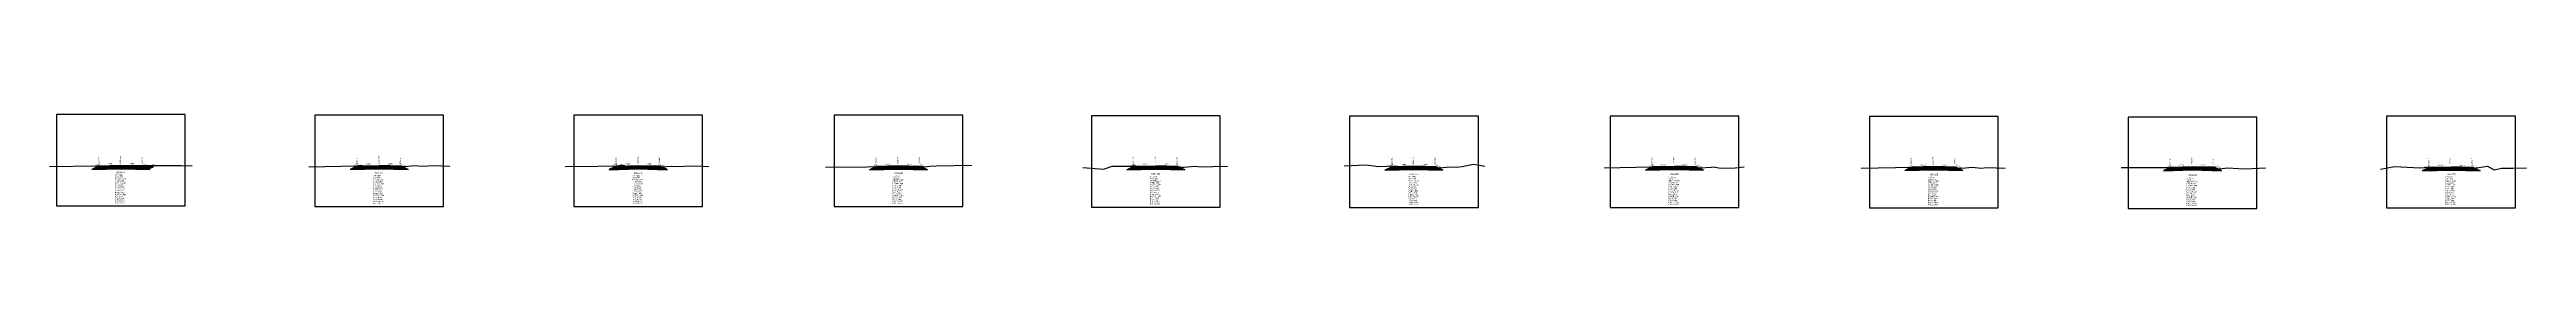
# Model space of a CAD drawing. Extents: x -7 to 78429, y 1189 to 1262.
# Drawn here: x 1243 to 1814, y 1226 to 1248 of the extents above; entities that cross this region are included whole.
import ezdxf
from ezdxf.enums import TextEntityAlignment as Align

# ---------------------------------------------------------------- set-up
doc = ezdxf.new("R2010")
doc.units = 0

msp = doc.modelspace()

# ---------------------------------------------------------------- linework, layer by layer
at = {"layer": 'A4_BORDER', "color": 7}
for points in [[(1244.56, 1226.552), (1274.26, 1226.552), (1274.26, 1247.552), (1244.56, 1247.552), (1244.56, 1226.552)], [(1304.116, 1226.406), (1333.816, 1226.406), (1333.816, 1247.406), (1304.116, 1247.406), (1304.116, 1226.406)], [(1363.83, 1226.391), (1393.53, 1226.391), (1393.53, 1247.391), (1363.83, 1247.391), (1363.83, 1226.391)], [(1423.82, 1226.37), (1453.52, 1226.37), (1453.52, 1247.37), (1423.82, 1247.37), (1423.82, 1226.37)], [(1483.156, 1226.216), (1512.856, 1226.216), (1512.856, 1247.216), (1483.156, 1247.216), (1483.156, 1226.216)], [(1542.663, 1226.168), (1572.363, 1226.168), (1572.363, 1247.168), (1542.663, 1247.168), (1542.663, 1226.168)], [(1602.712, 1226.152), (1632.412, 1226.152), (1632.412, 1247.152), (1602.712, 1247.152), (1602.712, 1226.152)], [(1662.498, 1226.07), (1692.198, 1226.07), (1692.198, 1247.07), (1662.498, 1247.07), (1662.498, 1226.07)], [(1722.133, 1225.921), (1751.833, 1225.921), (1751.833, 1246.921), (1722.133, 1246.921), (1722.133, 1225.921)], [(1781.762, 1226.121), (1811.462, 1226.121), (1811.462, 1247.121), (1781.762, 1247.121), (1781.762, 1226.121)]]:
    msp.add_lwpolyline(points, dxfattribs=at)
at = {"layer": 'CLEAR_GROUND', "color": 8}
for points in [[(1253.7, 1235.402), (1253.73, 1235.403), (1253.799, 1235.389), (1255.53, 1235.437), (1256.975, 1235.29), (1258.027, 1235.34), (1259.431, 1235.459), (1263.857, 1235.562), (1264.931, 1235.494), (1266.513, 1235.533), (1266.959, 1235.532)], [(1313.4, 1235.444), (1313.806, 1235.451), (1314.61, 1235.56), (1316.624, 1235.309), (1317.83, 1235.279), (1319.048, 1235.365), (1324.001, 1235.352), (1324.88, 1235.253), (1324.908, 1235.256)], [(1373.1, 1235.407), (1373.793, 1235.418), (1374.795, 1235.645), (1376.585, 1235.173), (1378.06, 1235.239), (1378.729, 1235.305), (1382.194, 1235.382), (1383.461, 1235.293), (1383.916, 1235.195), (1384.592, 1235.241)], [(1432.8, 1235.229), (1433.424, 1235.251), (1435.307, 1235.151), (1436.204, 1235.224), (1437.488, 1235.197), (1437.516, 1235.167), (1438.745, 1235.307), (1442.343, 1235.41), (1443.723, 1235.344), (1444.559, 1235.22)], [(1492.5, 1235.376), (1492.712, 1235.379), (1492.935, 1235.512), (1495.518, 1235.113), (1496.165, 1235.166), (1498.057, 1235.327), (1502.523, 1235.2), (1503.721, 1235.023), (1504.132, 1235.066)], [(1552.2, 1235.436), (1552.967, 1235.471), (1556.113, 1235.132), (1557.052, 1235.163), (1557.547, 1235.271), (1561.027, 1235.267), (1562.557, 1235.113), (1563.497, 1235.005), (1563.66, 1235.018)], [(1611.9, 1235.221), (1612.39, 1235.232), (1612.757, 1235.333), (1614.924, 1235.007), (1616.528, 1235.012), (1617.663, 1235.148), (1621.266, 1235.156), (1623.472, 1234.989), (1623.663, 1235.002)], [(1671.6, 1235.135), (1672.488, 1235.153), (1672.874, 1235.308), (1675.914, 1234.931), (1676.426, 1234.987), (1677.336, 1235.051), (1682.174, 1234.994), (1683.526, 1234.92)], [(1731.3, 1235.123), (1732.397, 1234.905), (1733.777, 1235.089), (1735.101, 1234.854), (1736.192, 1234.947), (1736.995, 1235.033), (1741.362, 1234.94), (1743.225, 1234.752), (1743.368, 1234.771)], [(1791, 1235.111), (1792.339, 1235.2), (1794.698, 1234.912), (1795.753, 1235.004), (1796.663, 1235.061), (1800.072, 1235.02), (1801.862, 1234.87), (1802.504, 1234.971)]]:
    msp.add_lwpolyline(points, dxfattribs=at)
at = {"layer": 'DESIGN_ROAD_TRIMMED', "color": 1}
for points in [[(1253.7, 1235.402), (1254.41, 1235.757), (1254.41, 1235.757), (1254.304, 1235.704), (1254.304, 1235.704), (1253.989, 1235.546), (1253.989, 1235.546), (1253.673, 1235.389), (1253.673, 1235.389), (1253.357, 1235.231), (1253.357, 1235.231), (1253.041, 1235.073), (1253.041, 1235.073), (1252.725, 1234.915), (1259.41, 1235.082), (1259.41, 1235.232), (1259.41, 1235.232), (1259.41, 1235.382), (1259.41, 1235.382), (1259.41, 1235.532), (1259.41, 1235.532), (1259.41, 1235.682), (1259.41, 1235.682), (1259.41, 1235.832), (1259.41, 1235.832), (1259.41, 1235.882), (1259.41, 1235.882), (1259.41, 1235.882), (1259.41, 1235.882), (1259.41, 1235.882), (1259.41, 1235.832), (1259.41, 1235.832), (1259.41, 1235.682), (1259.41, 1235.682), (1259.41, 1235.532), (1259.41, 1235.532), (1259.41, 1235.382), (1259.41, 1235.382), (1259.41, 1235.232), (1259.41, 1235.232), (1259.41, 1235.082), (1266.094, 1234.915), (1265.778, 1235.073), (1265.778, 1235.073), (1265.462, 1235.231), (1265.462, 1235.231), (1265.147, 1235.389), (1265.147, 1235.389), (1264.831, 1235.546), (1264.831, 1235.546), (1264.515, 1235.704), (1264.515, 1235.704), (1264.41, 1235.757), (1264.41, 1235.757), (1265.41, 1235.257), (1266.41, 1235.257), (1266.959, 1235.532)], [(1313.4, 1235.444), (1313.23, 1235.359), (1313.23, 1235.359), (1312.914, 1235.201), (1312.914, 1235.201), (1312.598, 1235.043), (1312.598, 1235.043), (1312.282, 1234.885), (1318.966, 1235.052), (1318.966, 1235.202), (1318.966, 1235.202), (1318.966, 1235.352), (1318.966, 1235.352), (1318.966, 1235.502), (1318.966, 1235.502), (1318.966, 1235.652), (1318.966, 1235.652), (1318.966, 1235.802), (1318.966, 1235.802), (1318.966, 1235.852), (1318.966, 1235.852), (1318.966, 1235.852), (1318.966, 1235.852), (1318.966, 1235.852), (1318.966, 1235.802), (1318.966, 1235.802), (1318.966, 1235.652), (1318.966, 1235.652), (1318.966, 1235.502), (1318.966, 1235.502), (1318.966, 1235.352), (1318.966, 1235.352), (1318.966, 1235.202), (1318.966, 1235.202), (1318.966, 1235.052), (1325.651, 1234.885), (1325.335, 1235.043), (1325.335, 1235.043), (1325.019, 1235.201), (1325.019, 1235.201), (1324.703, 1235.359), (1324.703, 1235.359), (1324.388, 1235.516), (1324.388, 1235.516), (1324.072, 1235.674), (1324.072, 1235.674), (1323.966, 1235.727), (1323.966, 1235.727), (1324.908, 1235.256)], [(1373.1, 1235.407), (1372.943, 1235.329), (1372.943, 1235.329), (1372.627, 1235.171), (1372.627, 1235.171), (1372.312, 1235.013), (1372.312, 1235.013), (1371.996, 1234.855), (1378.68, 1235.022), (1378.68, 1235.172), (1378.68, 1235.172), (1378.68, 1235.322), (1378.68, 1235.322), (1378.68, 1235.472), (1378.68, 1235.472), (1378.68, 1235.622), (1378.68, 1235.622), (1378.68, 1235.772), (1378.68, 1235.772), (1378.68, 1235.822), (1378.68, 1235.822), (1378.68, 1235.822), (1378.68, 1235.822), (1378.68, 1235.822), (1378.68, 1235.772), (1378.68, 1235.772), (1378.68, 1235.622), (1378.68, 1235.622), (1378.68, 1235.472), (1378.68, 1235.472), (1378.68, 1235.322), (1378.68, 1235.322), (1378.68, 1235.172), (1378.68, 1235.172), (1378.68, 1235.022), (1385.364, 1234.855), (1385.048, 1235.013), (1385.048, 1235.013), (1384.733, 1235.171), (1384.733, 1235.171), (1384.417, 1235.329), (1384.417, 1235.329), (1384.101, 1235.486), (1384.101, 1235.486), (1383.785, 1235.644), (1383.785, 1235.644), (1383.68, 1235.697), (1383.68, 1235.697), (1384.592, 1235.241)], [(1432.8, 1235.229), (1433.67, 1235.664), (1433.67, 1235.664), (1433.565, 1235.611), (1433.565, 1235.611), (1433.249, 1235.453), (1433.249, 1235.453), (1432.934, 1235.296), (1432.934, 1235.296), (1432.618, 1235.138), (1432.618, 1235.138), (1432.302, 1234.98), (1432.302, 1234.98), (1431.986, 1234.822), (1438.67, 1234.989), (1438.67, 1235.139), (1438.67, 1235.139), (1438.67, 1235.289), (1438.67, 1235.289), (1438.67, 1235.439), (1438.67, 1235.439), (1438.67, 1235.589), (1438.67, 1235.589), (1438.67, 1235.739), (1438.67, 1235.739), (1438.67, 1235.789), (1438.67, 1235.789), (1438.67, 1235.789), (1438.67, 1235.789), (1438.67, 1235.789), (1438.67, 1235.739), (1438.67, 1235.739), (1438.67, 1235.589), (1438.67, 1235.589), (1438.67, 1235.439), (1438.67, 1235.439), (1438.67, 1235.289), (1438.67, 1235.289), (1438.67, 1235.139), (1438.67, 1235.139), (1438.67, 1234.989), (1445.355, 1234.822), (1445.039, 1234.98), (1445.039, 1234.98), (1444.723, 1235.138), (1444.723, 1235.138), (1444.407, 1235.296), (1444.407, 1235.296), (1444.092, 1235.453), (1444.092, 1235.453), (1443.776, 1235.611), (1443.776, 1235.611), (1443.67, 1235.664), (1443.67, 1235.664), (1444.559, 1235.22)], [(1492.5, 1235.376), (1492.27, 1235.261), (1492.27, 1235.261), (1491.954, 1235.103), (1491.954, 1235.103), (1491.638, 1234.945), (1491.638, 1234.945), (1491.322, 1234.787), (1498.006, 1234.954), (1498.006, 1235.104), (1498.006, 1235.104), (1498.006, 1235.254), (1498.006, 1235.254), (1498.006, 1235.404), (1498.006, 1235.404), (1498.006, 1235.554), (1498.006, 1235.554), (1498.006, 1235.704), (1498.006, 1235.704), (1498.006, 1235.754), (1498.006, 1235.754), (1498.006, 1235.754), (1498.006, 1235.754), (1498.006, 1235.754), (1498.006, 1235.704), (1498.006, 1235.704), (1498.006, 1235.554), (1498.006, 1235.554), (1498.006, 1235.404), (1498.006, 1235.404), (1498.006, 1235.254), (1498.006, 1235.254), (1498.006, 1235.104), (1498.006, 1235.104), (1498.006, 1234.954), (1504.691, 1234.787), (1504.375, 1234.945), (1504.375, 1234.945), (1504.059, 1235.103), (1504.059, 1235.103), (1503.743, 1235.261), (1503.743, 1235.261), (1503.427, 1235.418), (1503.427, 1235.418), (1503.112, 1235.576), (1503.112, 1235.576), (1503.006, 1235.629), (1503.006, 1235.629), (1504.132, 1235.066)], [(1552.2, 1235.436), (1552.092, 1235.381), (1552.092, 1235.381), (1551.776, 1235.224), (1551.776, 1235.224), (1551.46, 1235.066), (1551.46, 1235.066), (1551.144, 1234.908), (1551.144, 1234.908), (1550.829, 1234.75), (1557.513, 1234.917), (1557.513, 1235.067), (1557.513, 1235.067), (1557.513, 1235.217), (1557.513, 1235.217), (1557.513, 1235.367), (1557.513, 1235.367), (1557.513, 1235.517), (1557.513, 1235.517), (1557.513, 1235.667), (1557.513, 1235.667), (1557.513, 1235.717), (1557.513, 1235.717), (1557.513, 1235.717), (1557.513, 1235.717), (1557.513, 1235.717), (1557.513, 1235.667), (1557.513, 1235.667), (1557.513, 1235.517), (1557.513, 1235.517), (1557.513, 1235.367), (1557.513, 1235.367), (1557.513, 1235.217), (1557.513, 1235.217), (1557.513, 1235.067), (1557.513, 1235.067), (1557.513, 1234.917), (1564.197, 1234.75), (1563.881, 1234.908), (1563.881, 1234.908), (1563.566, 1235.066), (1563.566, 1235.066), (1563.25, 1235.224), (1563.25, 1235.224), (1562.934, 1235.381), (1562.934, 1235.381), (1562.618, 1235.539), (1562.618, 1235.539), (1562.513, 1235.592), (1562.513, 1235.592), (1563.66, 1235.018)], [(1611.9, 1235.221), (1611.825, 1235.184), (1611.825, 1235.184), (1611.51, 1235.026), (1611.51, 1235.026), (1611.194, 1234.868), (1611.194, 1234.868), (1610.878, 1234.71), (1617.562, 1234.877), (1617.562, 1235.027), (1617.562, 1235.027), (1617.562, 1235.177), (1617.562, 1235.177), (1617.562, 1235.327), (1617.562, 1235.327), (1617.562, 1235.477), (1617.562, 1235.477), (1617.562, 1235.627), (1617.562, 1235.627), (1617.562, 1235.677), (1617.562, 1235.677), (1617.562, 1235.677), (1617.562, 1235.677), (1617.562, 1235.677), (1617.562, 1235.627), (1617.562, 1235.627), (1617.562, 1235.477), (1617.562, 1235.477), (1617.562, 1235.327), (1617.562, 1235.327), (1617.562, 1235.177), (1617.562, 1235.177), (1617.562, 1235.027), (1617.562, 1235.027), (1617.562, 1234.877), (1624.247, 1234.71), (1623.931, 1234.868), (1623.931, 1234.868), (1623.615, 1235.026), (1623.615, 1235.026), (1623.299, 1235.184), (1623.299, 1235.184), (1622.983, 1235.341), (1622.983, 1235.341), (1622.668, 1235.499), (1622.668, 1235.499), (1622.562, 1235.552), (1622.562, 1235.552), (1623.663, 1235.002)], [(1671.6, 1235.135), (1672.348, 1235.509), (1672.348, 1235.509), (1672.243, 1235.456), (1672.243, 1235.456), (1671.927, 1235.298), (1671.927, 1235.298), (1671.611, 1235.141), (1671.611, 1235.141), (1671.295, 1234.983), (1671.295, 1234.983), (1670.98, 1234.825), (1670.98, 1234.825), (1670.664, 1234.667), (1677.348, 1234.834), (1677.348, 1234.984), (1677.348, 1234.984), (1677.348, 1235.134), (1677.348, 1235.134), (1677.348, 1235.284), (1677.348, 1235.284), (1677.348, 1235.434), (1677.348, 1235.434), (1677.348, 1235.584), (1677.348, 1235.584), (1677.348, 1235.634), (1677.348, 1235.634), (1677.348, 1235.634), (1677.348, 1235.634), (1677.348, 1235.634), (1677.348, 1235.584), (1677.348, 1235.584), (1677.348, 1235.434), (1677.348, 1235.434), (1677.348, 1235.284), (1677.348, 1235.284), (1677.348, 1235.134), (1677.348, 1235.134), (1677.348, 1234.984), (1677.348, 1234.984), (1677.348, 1234.834), (1684.032, 1234.667), (1683.716, 1234.825), (1683.716, 1234.825), (1683.401, 1234.983), (1683.401, 1234.983), (1683.085, 1235.141), (1683.085, 1235.141), (1682.769, 1235.298), (1682.769, 1235.298), (1682.453, 1235.456), (1682.453, 1235.456), (1682.348, 1235.509), (1682.348, 1235.509), (1683.526, 1234.92)], [(1731.3, 1235.123), (1731.983, 1235.464), (1731.983, 1235.464), (1731.877, 1235.411), (1731.877, 1235.411), (1731.562, 1235.253), (1731.562, 1235.253), (1731.246, 1235.096), (1731.246, 1235.096), (1730.93, 1234.938), (1730.93, 1234.938), (1730.614, 1234.78), (1730.614, 1234.78), (1730.299, 1234.622), (1736.983, 1234.789), (1736.983, 1234.939), (1736.983, 1234.939), (1736.983, 1235.089), (1736.983, 1235.089), (1736.983, 1235.239), (1736.983, 1235.239), (1736.983, 1235.389), (1736.983, 1235.389), (1736.983, 1235.539), (1736.983, 1235.539), (1736.983, 1235.589), (1736.983, 1235.589), (1736.983, 1235.589), (1736.983, 1235.589), (1736.983, 1235.589), (1736.983, 1235.539), (1736.983, 1235.539), (1736.983, 1235.389), (1736.983, 1235.389), (1736.983, 1235.239), (1736.983, 1235.239), (1736.983, 1235.089), (1736.983, 1235.089), (1736.983, 1234.939), (1736.983, 1234.939), (1736.983, 1234.789), (1743.667, 1234.622), (1743.351, 1234.78), (1743.351, 1234.78), (1743.035, 1234.938), (1743.035, 1234.938), (1742.72, 1235.096), (1742.72, 1235.096), (1742.404, 1235.253), (1742.404, 1235.253), (1742.088, 1235.411), (1742.088, 1235.411), (1741.983, 1235.464), (1741.983, 1235.464), (1743.368, 1234.771)], [(1791, 1235.111), (1790.875, 1235.049), (1790.875, 1235.049), (1790.559, 1234.891), (1790.559, 1234.891), (1790.243, 1234.733), (1790.243, 1234.733), (1789.928, 1234.575), (1796.612, 1234.742), (1796.612, 1234.892), (1796.612, 1234.892), (1796.612, 1235.042), (1796.612, 1235.042), (1796.612, 1235.192), (1796.612, 1235.192), (1796.612, 1235.342), (1796.612, 1235.342), (1796.612, 1235.492), (1796.612, 1235.492), (1796.612, 1235.542), (1796.612, 1235.542), (1796.612, 1235.542), (1796.612, 1235.542), (1796.612, 1235.542), (1796.612, 1235.492), (1796.612, 1235.492), (1796.612, 1235.342), (1796.612, 1235.342), (1796.612, 1235.192), (1796.612, 1235.192), (1796.612, 1235.042), (1796.612, 1235.042), (1796.612, 1234.892), (1796.612, 1234.892), (1796.612, 1234.742), (1803.296, 1234.575), (1802.98, 1234.733), (1802.98, 1234.733), (1802.664, 1234.891), (1802.664, 1234.891), (1802.349, 1235.049), (1802.349, 1235.049), (1802.033, 1235.206), (1802.033, 1235.206), (1801.717, 1235.364), (1801.717, 1235.364), (1801.612, 1235.417), (1801.612, 1235.417), (1802.504, 1234.971)]]:
    msp.add_lwpolyline(points, dxfattribs=at)
at = {"layer": 'FINISHED_ROAD', "color": 2}
for points in [[(1254.41, 1235.757), (1254.41, 1235.757), (1259.41, 1235.882), (1264.41, 1235.757), (1264.41, 1235.757), (1265.41, 1235.257), (1266.41, 1235.257)], [(1313.966, 1235.727), (1313.966, 1235.727), (1318.966, 1235.852), (1323.966, 1235.727), (1323.966, 1235.727)], [(1373.68, 1235.697), (1373.68, 1235.697), (1378.68, 1235.822), (1383.68, 1235.697), (1383.68, 1235.697)], [(1433.67, 1235.664), (1433.67, 1235.664), (1438.67, 1235.789), (1443.67, 1235.664), (1443.67, 1235.664)], [(1493.006, 1235.629), (1493.006, 1235.629), (1498.006, 1235.754), (1503.006, 1235.629), (1503.006, 1235.629)], [(1552.513, 1235.592), (1552.513, 1235.592), (1557.513, 1235.717), (1562.513, 1235.592), (1562.513, 1235.592)], [(1612.562, 1235.552), (1612.562, 1235.552), (1617.562, 1235.677), (1622.562, 1235.552), (1622.562, 1235.552)], [(1672.348, 1235.509), (1672.348, 1235.509), (1677.348, 1235.634), (1682.348, 1235.509), (1682.348, 1235.509)], [(1731.983, 1235.464), (1731.983, 1235.464), (1736.983, 1235.589), (1741.983, 1235.464), (1741.983, 1235.464)], [(1791.612, 1235.417), (1791.612, 1235.417), (1796.612, 1235.542), (1801.612, 1235.417), (1801.612, 1235.417)]]:
    msp.add_lwpolyline(points, dxfattribs=at)
at = {"layer": 'LAYER_0', "color": 4}
for points in [[(1254.41, 1235.757), (1254.304, 1235.704), (1259.41, 1235.832), (1259.41, 1235.882)], [(1313.966, 1235.727), (1313.861, 1235.674), (1318.966, 1235.802), (1318.966, 1235.852)], [(1373.68, 1235.697), (1373.575, 1235.644), (1378.68, 1235.772), (1378.68, 1235.822)], [(1433.67, 1235.664), (1433.565, 1235.611), (1438.67, 1235.739), (1438.67, 1235.789)], [(1493.006, 1235.629), (1492.901, 1235.576), (1498.006, 1235.704), (1498.006, 1235.754)], [(1552.513, 1235.592), (1552.408, 1235.539), (1557.513, 1235.667), (1557.513, 1235.717)], [(1612.562, 1235.552), (1612.457, 1235.499), (1617.562, 1235.627), (1617.562, 1235.677)], [(1672.348, 1235.509), (1672.243, 1235.456), (1677.348, 1235.584), (1677.348, 1235.634)], [(1731.983, 1235.464), (1731.877, 1235.411), (1736.983, 1235.539), (1736.983, 1235.589)], [(1791.612, 1235.417), (1791.506, 1235.364), (1796.612, 1235.492), (1796.612, 1235.542)]]:
    msp.add_lwpolyline(points, dxfattribs=at)
at = {"layer": 'LAYER_1', "color": 4}
for points in [[(1254.304, 1235.704), (1253.989, 1235.546), (1259.41, 1235.682), (1259.41, 1235.832)], [(1313.861, 1235.674), (1313.545, 1235.516), (1318.966, 1235.652), (1318.966, 1235.802)], [(1373.575, 1235.644), (1373.259, 1235.486), (1378.68, 1235.622), (1378.68, 1235.772)], [(1433.565, 1235.611), (1433.249, 1235.453), (1438.67, 1235.589), (1438.67, 1235.739)], [(1492.901, 1235.576), (1492.585, 1235.418), (1498.006, 1235.554), (1498.006, 1235.704)], [(1552.408, 1235.539), (1552.092, 1235.381), (1557.513, 1235.517), (1557.513, 1235.667)], [(1612.457, 1235.499), (1612.141, 1235.341), (1617.562, 1235.477), (1617.562, 1235.627)], [(1672.243, 1235.456), (1671.927, 1235.298), (1677.348, 1235.434), (1677.348, 1235.584)], [(1731.877, 1235.411), (1731.562, 1235.253), (1736.983, 1235.389), (1736.983, 1235.539)], [(1791.506, 1235.364), (1791.191, 1235.206), (1796.612, 1235.342), (1796.612, 1235.492)]]:
    msp.add_lwpolyline(points, dxfattribs=at)
at = {"layer": 'LAYER_10', "color": 6}
for points in [[(1265.462, 1235.231), (1265.778, 1235.073), (1259.41, 1235.232), (1259.41, 1235.382)], [(1325.019, 1235.201), (1325.335, 1235.043), (1318.966, 1235.202), (1318.966, 1235.352)], [(1384.733, 1235.171), (1385.048, 1235.013), (1378.68, 1235.172), (1378.68, 1235.322)], [(1444.723, 1235.138), (1445.039, 1234.98), (1438.67, 1235.139), (1438.67, 1235.289)], [(1504.059, 1235.103), (1504.375, 1234.945), (1498.006, 1235.104), (1498.006, 1235.254)], [(1563.566, 1235.066), (1563.881, 1234.908), (1557.513, 1235.067), (1557.513, 1235.217)], [(1623.615, 1235.026), (1623.931, 1234.868), (1617.562, 1235.027), (1617.562, 1235.177)], [(1683.401, 1234.983), (1683.716, 1234.825), (1677.348, 1234.984), (1677.348, 1235.134)], [(1743.035, 1234.938), (1743.351, 1234.78), (1736.983, 1234.939), (1736.983, 1235.089)], [(1802.664, 1234.891), (1802.98, 1234.733), (1796.612, 1234.892), (1796.612, 1235.042)]]:
    msp.add_lwpolyline(points, dxfattribs=at)
at = {"layer": 'LAYER_11', "color": 6}
for points in [[(1265.778, 1235.073), (1266.094, 1234.915), (1259.41, 1235.082), (1259.41, 1235.232)], [(1325.335, 1235.043), (1325.651, 1234.885), (1318.966, 1235.052), (1318.966, 1235.202)], [(1385.048, 1235.013), (1385.364, 1234.855), (1378.68, 1235.022), (1378.68, 1235.172)], [(1445.039, 1234.98), (1445.355, 1234.822), (1438.67, 1234.989), (1438.67, 1235.139)], [(1504.375, 1234.945), (1504.691, 1234.787), (1498.006, 1234.954), (1498.006, 1235.104)], [(1563.881, 1234.908), (1564.197, 1234.75), (1557.513, 1234.917), (1557.513, 1235.067)], [(1623.931, 1234.868), (1624.247, 1234.71), (1617.562, 1234.877), (1617.562, 1235.027)], [(1683.716, 1234.825), (1684.032, 1234.667), (1677.348, 1234.834), (1677.348, 1234.984)], [(1743.351, 1234.78), (1743.667, 1234.622), (1736.983, 1234.789), (1736.983, 1234.939)], [(1802.98, 1234.733), (1803.296, 1234.575), (1796.612, 1234.742), (1796.612, 1234.892)]]:
    msp.add_lwpolyline(points, dxfattribs=at)
at = {"layer": 'LAYER_2', "color": 4}
for points in [[(1253.989, 1235.546), (1253.673, 1235.389), (1259.41, 1235.532), (1259.41, 1235.682)], [(1313.545, 1235.516), (1313.23, 1235.359), (1318.966, 1235.502), (1318.966, 1235.652)], [(1373.259, 1235.486), (1372.943, 1235.329), (1378.68, 1235.472), (1378.68, 1235.622)], [(1433.249, 1235.453), (1432.934, 1235.296), (1438.67, 1235.439), (1438.67, 1235.589)], [(1492.585, 1235.418), (1492.27, 1235.261), (1498.006, 1235.404), (1498.006, 1235.554)], [(1552.092, 1235.381), (1551.776, 1235.224), (1557.513, 1235.367), (1557.513, 1235.517)], [(1612.141, 1235.341), (1611.825, 1235.184), (1617.562, 1235.327), (1617.562, 1235.477)], [(1671.927, 1235.298), (1671.611, 1235.141), (1677.348, 1235.284), (1677.348, 1235.434)], [(1731.562, 1235.253), (1731.246, 1235.096), (1736.983, 1235.239), (1736.983, 1235.389)], [(1791.191, 1235.206), (1790.875, 1235.049), (1796.612, 1235.192), (1796.612, 1235.342)]]:
    msp.add_lwpolyline(points, dxfattribs=at)
at = {"layer": 'LAYER_3', "color": 4}
for points in [[(1253.673, 1235.389), (1253.357, 1235.231), (1259.41, 1235.382), (1259.41, 1235.532)], [(1313.23, 1235.359), (1312.914, 1235.201), (1318.966, 1235.352), (1318.966, 1235.502)], [(1372.943, 1235.329), (1372.627, 1235.171), (1378.68, 1235.322), (1378.68, 1235.472)], [(1432.934, 1235.296), (1432.618, 1235.138), (1438.67, 1235.289), (1438.67, 1235.439)], [(1492.27, 1235.261), (1491.954, 1235.103), (1498.006, 1235.254), (1498.006, 1235.404)], [(1551.776, 1235.224), (1551.46, 1235.066), (1557.513, 1235.217), (1557.513, 1235.367)], [(1611.825, 1235.184), (1611.51, 1235.026), (1617.562, 1235.177), (1617.562, 1235.327)], [(1671.611, 1235.141), (1671.295, 1234.983), (1677.348, 1235.134), (1677.348, 1235.284)], [(1731.246, 1235.096), (1730.93, 1234.938), (1736.983, 1235.089), (1736.983, 1235.239)], [(1790.875, 1235.049), (1790.559, 1234.891), (1796.612, 1235.042), (1796.612, 1235.192)]]:
    msp.add_lwpolyline(points, dxfattribs=at)
at = {"layer": 'LAYER_4', "color": 4}
for points in [[(1253.357, 1235.231), (1253.041, 1235.073), (1259.41, 1235.232), (1259.41, 1235.382)], [(1312.914, 1235.201), (1312.598, 1235.043), (1318.966, 1235.202), (1318.966, 1235.352)], [(1372.627, 1235.171), (1372.312, 1235.013), (1378.68, 1235.172), (1378.68, 1235.322)], [(1432.618, 1235.138), (1432.302, 1234.98), (1438.67, 1235.139), (1438.67, 1235.289)], [(1491.954, 1235.103), (1491.638, 1234.945), (1498.006, 1235.104), (1498.006, 1235.254)], [(1551.46, 1235.066), (1551.144, 1234.908), (1557.513, 1235.067), (1557.513, 1235.217)], [(1611.51, 1235.026), (1611.194, 1234.868), (1617.562, 1235.027), (1617.562, 1235.177)], [(1671.295, 1234.983), (1670.98, 1234.825), (1677.348, 1234.984), (1677.348, 1235.134)], [(1730.93, 1234.938), (1730.614, 1234.78), (1736.983, 1234.939), (1736.983, 1235.089)], [(1790.559, 1234.891), (1790.243, 1234.733), (1796.612, 1234.892), (1796.612, 1235.042)]]:
    msp.add_lwpolyline(points, dxfattribs=at)
at = {"layer": 'LAYER_5', "color": 4}
for points in [[(1253.041, 1235.073), (1252.725, 1234.915), (1259.41, 1235.082), (1259.41, 1235.232)], [(1312.598, 1235.043), (1312.282, 1234.885), (1318.966, 1235.052), (1318.966, 1235.202)], [(1372.312, 1235.013), (1371.996, 1234.855), (1378.68, 1235.022), (1378.68, 1235.172)], [(1432.302, 1234.98), (1431.986, 1234.822), (1438.67, 1234.989), (1438.67, 1235.139)], [(1491.638, 1234.945), (1491.322, 1234.787), (1498.006, 1234.954), (1498.006, 1235.104)], [(1551.144, 1234.908), (1550.829, 1234.75), (1557.513, 1234.917), (1557.513, 1235.067)], [(1611.194, 1234.868), (1610.878, 1234.71), (1617.562, 1234.877), (1617.562, 1235.027)], [(1670.98, 1234.825), (1670.664, 1234.667), (1677.348, 1234.834), (1677.348, 1234.984)], [(1730.614, 1234.78), (1730.299, 1234.622), (1736.983, 1234.789), (1736.983, 1234.939)], [(1790.243, 1234.733), (1789.928, 1234.575), (1796.612, 1234.742), (1796.612, 1234.892)]]:
    msp.add_lwpolyline(points, dxfattribs=at)
at = {"layer": 'LAYER_6', "color": 6}
for points in [[(1264.41, 1235.757), (1264.515, 1235.704), (1259.41, 1235.832), (1259.41, 1235.882)], [(1323.966, 1235.727), (1324.072, 1235.674), (1318.966, 1235.802), (1318.966, 1235.852)], [(1383.68, 1235.697), (1383.785, 1235.644), (1378.68, 1235.772), (1378.68, 1235.822)], [(1443.67, 1235.664), (1443.776, 1235.611), (1438.67, 1235.739), (1438.67, 1235.789)], [(1503.006, 1235.629), (1503.112, 1235.576), (1498.006, 1235.704), (1498.006, 1235.754)], [(1562.513, 1235.592), (1562.618, 1235.539), (1557.513, 1235.667), (1557.513, 1235.717)], [(1622.562, 1235.552), (1622.668, 1235.499), (1617.562, 1235.627), (1617.562, 1235.677)], [(1682.348, 1235.509), (1682.453, 1235.456), (1677.348, 1235.584), (1677.348, 1235.634)], [(1741.983, 1235.464), (1742.088, 1235.411), (1736.983, 1235.539), (1736.983, 1235.589)], [(1801.612, 1235.417), (1801.717, 1235.364), (1796.612, 1235.492), (1796.612, 1235.542)]]:
    msp.add_lwpolyline(points, dxfattribs=at)
at = {"layer": 'LAYER_7', "color": 6}
for points in [[(1264.515, 1235.704), (1264.831, 1235.546), (1259.41, 1235.682), (1259.41, 1235.832)], [(1324.072, 1235.674), (1324.388, 1235.516), (1318.966, 1235.652), (1318.966, 1235.802)], [(1383.785, 1235.644), (1384.101, 1235.486), (1378.68, 1235.622), (1378.68, 1235.772)], [(1443.776, 1235.611), (1444.092, 1235.453), (1438.67, 1235.589), (1438.67, 1235.739)], [(1503.112, 1235.576), (1503.427, 1235.418), (1498.006, 1235.554), (1498.006, 1235.704)], [(1562.618, 1235.539), (1562.934, 1235.381), (1557.513, 1235.517), (1557.513, 1235.667)], [(1622.668, 1235.499), (1622.983, 1235.341), (1617.562, 1235.477), (1617.562, 1235.627)], [(1682.453, 1235.456), (1682.769, 1235.298), (1677.348, 1235.434), (1677.348, 1235.584)], [(1742.088, 1235.411), (1742.404, 1235.253), (1736.983, 1235.389), (1736.983, 1235.539)], [(1801.717, 1235.364), (1802.033, 1235.206), (1796.612, 1235.342), (1796.612, 1235.492)]]:
    msp.add_lwpolyline(points, dxfattribs=at)
at = {"layer": 'LAYER_8', "color": 6}
for points in [[(1264.831, 1235.546), (1265.147, 1235.389), (1259.41, 1235.532), (1259.41, 1235.682)], [(1324.388, 1235.516), (1324.703, 1235.359), (1318.966, 1235.502), (1318.966, 1235.652)], [(1384.101, 1235.486), (1384.417, 1235.329), (1378.68, 1235.472), (1378.68, 1235.622)], [(1444.092, 1235.453), (1444.407, 1235.296), (1438.67, 1235.439), (1438.67, 1235.589)], [(1503.427, 1235.418), (1503.743, 1235.261), (1498.006, 1235.404), (1498.006, 1235.554)], [(1562.934, 1235.381), (1563.25, 1235.224), (1557.513, 1235.367), (1557.513, 1235.517)], [(1622.983, 1235.341), (1623.299, 1235.184), (1617.562, 1235.327), (1617.562, 1235.477)], [(1682.769, 1235.298), (1683.085, 1235.141), (1677.348, 1235.284), (1677.348, 1235.434)], [(1742.404, 1235.253), (1742.72, 1235.096), (1736.983, 1235.239), (1736.983, 1235.389)], [(1802.033, 1235.206), (1802.349, 1235.049), (1796.612, 1235.192), (1796.612, 1235.342)]]:
    msp.add_lwpolyline(points, dxfattribs=at)
at = {"layer": 'LAYER_9', "color": 6}
for points in [[(1265.147, 1235.389), (1265.462, 1235.231), (1259.41, 1235.382), (1259.41, 1235.532)], [(1324.703, 1235.359), (1325.019, 1235.201), (1318.966, 1235.352), (1318.966, 1235.502)], [(1384.417, 1235.329), (1384.733, 1235.171), (1378.68, 1235.322), (1378.68, 1235.472)], [(1444.407, 1235.296), (1444.723, 1235.138), (1438.67, 1235.289), (1438.67, 1235.439)], [(1503.743, 1235.261), (1504.059, 1235.103), (1498.006, 1235.254), (1498.006, 1235.404)], [(1563.25, 1235.224), (1563.566, 1235.066), (1557.513, 1235.217), (1557.513, 1235.367)], [(1623.299, 1235.184), (1623.615, 1235.026), (1617.562, 1235.177), (1617.562, 1235.327)], [(1683.085, 1235.141), (1683.401, 1234.983), (1677.348, 1235.134), (1677.348, 1235.284)], [(1742.72, 1235.096), (1743.035, 1234.938), (1736.983, 1235.089), (1736.983, 1235.239)], [(1802.349, 1235.049), (1802.664, 1234.891), (1796.612, 1235.042), (1796.612, 1235.192)]]:
    msp.add_lwpolyline(points, dxfattribs=at)
at = {"layer": 'NATURAL_GROUND', "color": 3}
for points in [[(1242.966, 1235.55), (1253.757, 1235.703), (1253.824, 1235.69), (1255.541, 1235.737), (1256.983, 1235.591), (1258.008, 1235.639), (1259.415, 1235.759), (1263.863, 1235.862), (1264.937, 1235.794), (1266.51, 1235.833), (1273.4, 1235.815), (1275.83, 1235.704)], [(1302.742, 1235.544), (1313.783, 1235.751), (1314.608, 1235.862), (1316.646, 1235.609), (1317.823, 1235.579), (1319.037, 1235.665), (1324.018, 1235.652), (1324.879, 1235.555), (1326.999, 1235.797), (1328.856, 1235.658), (1331.547, 1235.817), (1335.231, 1235.659)], [(1361.828, 1235.625), (1369.349, 1235.65), (1373.757, 1235.717), (1374.8, 1235.954), (1376.617, 1235.475), (1378.038, 1235.538), (1378.711, 1235.605), (1382.201, 1235.682), (1383.503, 1235.591), (1383.938, 1235.497), (1386.314, 1235.659), (1387.904, 1235.586), (1389.238, 1235.627), (1391.729, 1235.76), (1394.987, 1235.593)], [(1421.845, 1235.422), (1431.495, 1235.483), (1433.426, 1235.551), (1435.302, 1235.452), (1436.195, 1235.524), (1437.622, 1235.494), (1437.633, 1235.482), (1438.723, 1235.607), (1442.345, 1235.71), (1443.752, 1235.643), (1444.701, 1235.502), (1445.943, 1235.631), (1447.341, 1235.75), (1455.616, 1235.882)], [(1481.203, 1235.357), (1485.915, 1235.002), (1487.914, 1235.694), (1490.298, 1235.639), (1492.627, 1235.678), (1492.874, 1235.825), (1495.528, 1235.415), (1496.14, 1235.465), (1498.048, 1235.627), (1502.549, 1235.499), (1503.727, 1235.325), (1505.409, 1235.503), (1506.779, 1235.662), (1508.608, 1235.502), (1511.138, 1235.569), (1514.504, 1235.629)], [(1541.393, 1235.717), (1546.447, 1235.988), (1549.432, 1235.607), (1552.976, 1235.772), (1556.124, 1235.433), (1557.015, 1235.462), (1557.515, 1235.571), (1561.042, 1235.567), (1562.589, 1235.411), (1563.502, 1235.306), (1565.76, 1235.497), (1567.353, 1235.461), (1568.629, 1235.588), (1571.28, 1236.129), (1573.825, 1235.664)], [(1601.404, 1235.284), (1612.346, 1235.531), (1612.738, 1235.639), (1614.946, 1235.307), (1616.509, 1235.312), (1617.644, 1235.448), (1621.277, 1235.456), (1623.473, 1235.29), (1626.046, 1235.457), (1626.469, 1235.537), (1628.242, 1235.236), (1631.537, 1235.312), (1633.64, 1235.511)], [(1660.633, 1235.21), (1672.427, 1235.452), (1672.834, 1235.615), (1675.916, 1235.233), (1676.399, 1235.286), (1677.327, 1235.351), (1682.184, 1235.294), (1683.793, 1235.206), (1686.265, 1235.439), (1688.227, 1235.18), (1689.655, 1235.365), (1693.816, 1235.241)], [(1720.535, 1235.342), (1730.621, 1235.384), (1731.217, 1235.445), (1732.407, 1235.209), (1733.784, 1235.393), (1735.115, 1235.156), (1736.164, 1235.246), (1736.983, 1235.333), (1741.381, 1235.24), (1743.22, 1235.054), (1745.071, 1235.301), (1747.607, 1235.151), (1749.243, 1235.088), (1752.277, 1235.225), (1753.841, 1235.252)], [(1780.35, 1234.993), (1783.598, 1235.586), (1789.402, 1235.306), (1792.348, 1235.501), (1794.704, 1235.214), (1795.731, 1235.303), (1796.656, 1235.361), (1800.087, 1235.32), (1801.851, 1235.172), (1802.997, 1235.352), (1805.003, 1235.666), (1806.526, 1234.841), (1808.204, 1235.174), (1810.923, 1235.195), (1813.991, 1235.266)]]:
    msp.add_lwpolyline(points, dxfattribs=at)
at = {"layer": 'STRUCTURE_LEFT', "color": 4}
for points in [[(1254.41, 1235.757), (1254.304, 1235.704), (1254.304, 1235.704), (1253.989, 1235.546), (1253.989, 1235.546), (1253.673, 1235.389), (1253.673, 1235.389), (1253.357, 1235.231), (1253.357, 1235.231), (1253.041, 1235.073), (1253.041, 1235.073), (1252.725, 1234.915), (1259.41, 1235.082), (1259.41, 1235.232), (1259.41, 1235.232), (1259.41, 1235.382), (1259.41, 1235.382), (1259.41, 1235.532), (1259.41, 1235.532), (1259.41, 1235.682), (1259.41, 1235.682), (1259.41, 1235.832), (1259.41, 1235.832), (1259.41, 1235.882), (1259.41, 1235.882)], [(1313.966, 1235.727), (1313.861, 1235.674), (1313.861, 1235.674), (1313.545, 1235.516), (1313.545, 1235.516), (1313.23, 1235.359), (1313.23, 1235.359), (1312.914, 1235.201), (1312.914, 1235.201), (1312.598, 1235.043), (1312.598, 1235.043), (1312.282, 1234.885), (1318.966, 1235.052), (1318.966, 1235.202), (1318.966, 1235.202), (1318.966, 1235.352), (1318.966, 1235.352), (1318.966, 1235.502), (1318.966, 1235.502), (1318.966, 1235.652), (1318.966, 1235.652), (1318.966, 1235.802), (1318.966, 1235.802), (1318.966, 1235.852), (1318.966, 1235.852)], [(1373.68, 1235.697), (1373.575, 1235.644), (1373.575, 1235.644), (1373.259, 1235.486), (1373.259, 1235.486), (1372.943, 1235.329), (1372.943, 1235.329), (1372.627, 1235.171), (1372.627, 1235.171), (1372.312, 1235.013), (1372.312, 1235.013), (1371.996, 1234.855), (1378.68, 1235.022), (1378.68, 1235.172), (1378.68, 1235.172), (1378.68, 1235.322), (1378.68, 1235.322), (1378.68, 1235.472), (1378.68, 1235.472), (1378.68, 1235.622), (1378.68, 1235.622), (1378.68, 1235.772), (1378.68, 1235.772), (1378.68, 1235.822), (1378.68, 1235.822)], [(1433.67, 1235.664), (1433.565, 1235.611), (1433.565, 1235.611), (1433.249, 1235.453), (1433.249, 1235.453), (1432.934, 1235.296), (1432.934, 1235.296), (1432.618, 1235.138), (1432.618, 1235.138), (1432.302, 1234.98), (1432.302, 1234.98), (1431.986, 1234.822), (1438.67, 1234.989), (1438.67, 1235.139), (1438.67, 1235.139), (1438.67, 1235.289), (1438.67, 1235.289), (1438.67, 1235.439), (1438.67, 1235.439), (1438.67, 1235.589), (1438.67, 1235.589), (1438.67, 1235.739), (1438.67, 1235.739), (1438.67, 1235.789), (1438.67, 1235.789)], [(1493.006, 1235.629), (1492.901, 1235.576), (1492.901, 1235.576), (1492.585, 1235.418), (1492.585, 1235.418), (1492.27, 1235.261), (1492.27, 1235.261), (1491.954, 1235.103), (1491.954, 1235.103), (1491.638, 1234.945), (1491.638, 1234.945), (1491.322, 1234.787), (1498.006, 1234.954), (1498.006, 1235.104), (1498.006, 1235.104), (1498.006, 1235.254), (1498.006, 1235.254), (1498.006, 1235.404), (1498.006, 1235.404), (1498.006, 1235.554), (1498.006, 1235.554), (1498.006, 1235.704), (1498.006, 1235.704), (1498.006, 1235.754), (1498.006, 1235.754)], [(1552.513, 1235.592), (1552.408, 1235.539), (1552.408, 1235.539), (1552.092, 1235.381), (1552.092, 1235.381), (1551.776, 1235.224), (1551.776, 1235.224), (1551.46, 1235.066), (1551.46, 1235.066), (1551.144, 1234.908), (1551.144, 1234.908), (1550.829, 1234.75), (1557.513, 1234.917), (1557.513, 1235.067), (1557.513, 1235.067), (1557.513, 1235.217), (1557.513, 1235.217), (1557.513, 1235.367), (1557.513, 1235.367), (1557.513, 1235.517), (1557.513, 1235.517), (1557.513, 1235.667), (1557.513, 1235.667), (1557.513, 1235.717), (1557.513, 1235.717)], [(1612.562, 1235.552), (1612.457, 1235.499), (1612.457, 1235.499), (1612.141, 1235.341), (1612.141, 1235.341), (1611.825, 1235.184), (1611.825, 1235.184), (1611.51, 1235.026), (1611.51, 1235.026), (1611.194, 1234.868), (1611.194, 1234.868), (1610.878, 1234.71), (1617.562, 1234.877), (1617.562, 1235.027), (1617.562, 1235.027), (1617.562, 1235.177), (1617.562, 1235.177), (1617.562, 1235.327), (1617.562, 1235.327), (1617.562, 1235.477), (1617.562, 1235.477), (1617.562, 1235.627), (1617.562, 1235.627), (1617.562, 1235.677), (1617.562, 1235.677)], [(1672.348, 1235.509), (1672.243, 1235.456), (1672.243, 1235.456), (1671.927, 1235.298), (1671.927, 1235.298), (1671.611, 1235.141), (1671.611, 1235.141), (1671.295, 1234.983), (1671.295, 1234.983), (1670.98, 1234.825), (1670.98, 1234.825), (1670.664, 1234.667), (1677.348, 1234.834), (1677.348, 1234.984), (1677.348, 1234.984), (1677.348, 1235.134), (1677.348, 1235.134), (1677.348, 1235.284), (1677.348, 1235.284), (1677.348, 1235.434), (1677.348, 1235.434), (1677.348, 1235.584), (1677.348, 1235.584), (1677.348, 1235.634), (1677.348, 1235.634)], [(1731.983, 1235.464), (1731.877, 1235.411), (1731.877, 1235.411), (1731.562, 1235.253), (1731.562, 1235.253), (1731.246, 1235.096), (1731.246, 1235.096), (1730.93, 1234.938), (1730.93, 1234.938), (1730.614, 1234.78), (1730.614, 1234.78), (1730.299, 1234.622), (1736.983, 1234.789), (1736.983, 1234.939), (1736.983, 1234.939), (1736.983, 1235.089), (1736.983, 1235.089), (1736.983, 1235.239), (1736.983, 1235.239), (1736.983, 1235.389), (1736.983, 1235.389), (1736.983, 1235.539), (1736.983, 1235.539), (1736.983, 1235.589), (1736.983, 1235.589)], [(1791.612, 1235.417), (1791.506, 1235.364), (1791.506, 1235.364), (1791.191, 1235.206), (1791.191, 1235.206), (1790.875, 1235.049), (1790.875, 1235.049), (1790.559, 1234.891), (1790.559, 1234.891), (1790.243, 1234.733), (1790.243, 1234.733), (1789.928, 1234.575), (1796.612, 1234.742), (1796.612, 1234.892), (1796.612, 1234.892), (1796.612, 1235.042), (1796.612, 1235.042), (1796.612, 1235.192), (1796.612, 1235.192), (1796.612, 1235.342), (1796.612, 1235.342), (1796.612, 1235.492), (1796.612, 1235.492), (1796.612, 1235.542), (1796.612, 1235.542)]]:
    msp.add_lwpolyline(points, dxfattribs=at)
at = {"layer": 'STRUCTURE_RIGHT', "color": 6}
for points in [[(1259.41, 1235.882), (1259.41, 1235.882), (1259.41, 1235.832), (1259.41, 1235.832), (1259.41, 1235.682), (1259.41, 1235.682), (1259.41, 1235.532), (1259.41, 1235.532), (1259.41, 1235.382), (1259.41, 1235.382), (1259.41, 1235.232), (1259.41, 1235.232), (1259.41, 1235.082), (1266.094, 1234.915), (1265.778, 1235.073), (1265.778, 1235.073), (1265.462, 1235.231), (1265.462, 1235.231), (1265.147, 1235.389), (1265.147, 1235.389), (1264.831, 1235.546), (1264.831, 1235.546), (1264.515, 1235.704), (1264.515, 1235.704), (1264.41, 1235.757)], [(1318.966, 1235.852), (1318.966, 1235.852), (1318.966, 1235.802), (1318.966, 1235.802), (1318.966, 1235.652), (1318.966, 1235.652), (1318.966, 1235.502), (1318.966, 1235.502), (1318.966, 1235.352), (1318.966, 1235.352), (1318.966, 1235.202), (1318.966, 1235.202), (1318.966, 1235.052), (1325.651, 1234.885), (1325.335, 1235.043), (1325.335, 1235.043), (1325.019, 1235.201), (1325.019, 1235.201), (1324.703, 1235.359), (1324.703, 1235.359), (1324.388, 1235.516), (1324.388, 1235.516), (1324.072, 1235.674), (1324.072, 1235.674), (1323.966, 1235.727)], [(1378.68, 1235.822), (1378.68, 1235.822), (1378.68, 1235.772), (1378.68, 1235.772), (1378.68, 1235.622), (1378.68, 1235.622), (1378.68, 1235.472), (1378.68, 1235.472), (1378.68, 1235.322), (1378.68, 1235.322), (1378.68, 1235.172), (1378.68, 1235.172), (1378.68, 1235.022), (1385.364, 1234.855), (1385.048, 1235.013), (1385.048, 1235.013), (1384.733, 1235.171), (1384.733, 1235.171), (1384.417, 1235.329), (1384.417, 1235.329), (1384.101, 1235.486), (1384.101, 1235.486), (1383.785, 1235.644), (1383.785, 1235.644), (1383.68, 1235.697)], [(1438.67, 1235.789), (1438.67, 1235.789), (1438.67, 1235.739), (1438.67, 1235.739), (1438.67, 1235.589), (1438.67, 1235.589), (1438.67, 1235.439), (1438.67, 1235.439), (1438.67, 1235.289), (1438.67, 1235.289), (1438.67, 1235.139), (1438.67, 1235.139), (1438.67, 1234.989), (1445.355, 1234.822), (1445.039, 1234.98), (1445.039, 1234.98), (1444.723, 1235.138), (1444.723, 1235.138), (1444.407, 1235.296), (1444.407, 1235.296), (1444.092, 1235.453), (1444.092, 1235.453), (1443.776, 1235.611), (1443.776, 1235.611), (1443.67, 1235.664)], [(1498.006, 1235.754), (1498.006, 1235.754), (1498.006, 1235.704), (1498.006, 1235.704), (1498.006, 1235.554), (1498.006, 1235.554), (1498.006, 1235.404), (1498.006, 1235.404), (1498.006, 1235.254), (1498.006, 1235.254), (1498.006, 1235.104), (1498.006, 1235.104), (1498.006, 1234.954), (1504.691, 1234.787), (1504.375, 1234.945), (1504.375, 1234.945), (1504.059, 1235.103), (1504.059, 1235.103), (1503.743, 1235.261), (1503.743, 1235.261), (1503.427, 1235.418), (1503.427, 1235.418), (1503.112, 1235.576), (1503.112, 1235.576), (1503.006, 1235.629)], [(1557.513, 1235.717), (1557.513, 1235.717), (1557.513, 1235.667), (1557.513, 1235.667), (1557.513, 1235.517), (1557.513, 1235.517), (1557.513, 1235.367), (1557.513, 1235.367), (1557.513, 1235.217), (1557.513, 1235.217), (1557.513, 1235.067), (1557.513, 1235.067), (1557.513, 1234.917), (1564.197, 1234.75), (1563.881, 1234.908), (1563.881, 1234.908), (1563.566, 1235.066), (1563.566, 1235.066), (1563.25, 1235.224), (1563.25, 1235.224), (1562.934, 1235.381), (1562.934, 1235.381), (1562.618, 1235.539), (1562.618, 1235.539), (1562.513, 1235.592)], [(1617.562, 1235.677), (1617.562, 1235.677), (1617.562, 1235.627), (1617.562, 1235.627), (1617.562, 1235.477), (1617.562, 1235.477), (1617.562, 1235.327), (1617.562, 1235.327), (1617.562, 1235.177), (1617.562, 1235.177), (1617.562, 1235.027), (1617.562, 1235.027), (1617.562, 1234.877), (1624.247, 1234.71), (1623.931, 1234.868), (1623.931, 1234.868), (1623.615, 1235.026), (1623.615, 1235.026), (1623.299, 1235.184), (1623.299, 1235.184), (1622.983, 1235.341), (1622.983, 1235.341), (1622.668, 1235.499), (1622.668, 1235.499), (1622.562, 1235.552)], [(1677.348, 1235.634), (1677.348, 1235.634), (1677.348, 1235.584), (1677.348, 1235.584), (1677.348, 1235.434), (1677.348, 1235.434), (1677.348, 1235.284), (1677.348, 1235.284), (1677.348, 1235.134), (1677.348, 1235.134), (1677.348, 1234.984), (1677.348, 1234.984), (1677.348, 1234.834), (1684.032, 1234.667), (1683.716, 1234.825), (1683.716, 1234.825), (1683.401, 1234.983), (1683.401, 1234.983), (1683.085, 1235.141), (1683.085, 1235.141), (1682.769, 1235.298), (1682.769, 1235.298), (1682.453, 1235.456), (1682.453, 1235.456), (1682.348, 1235.509)], [(1736.983, 1235.589), (1736.983, 1235.589), (1736.983, 1235.539), (1736.983, 1235.539), (1736.983, 1235.389), (1736.983, 1235.389), (1736.983, 1235.239), (1736.983, 1235.239), (1736.983, 1235.089), (1736.983, 1235.089), (1736.983, 1234.939), (1736.983, 1234.939), (1736.983, 1234.789), (1743.667, 1234.622), (1743.351, 1234.78), (1743.351, 1234.78), (1743.035, 1234.938), (1743.035, 1234.938), (1742.72, 1235.096), (1742.72, 1235.096), (1742.404, 1235.253), (1742.404, 1235.253), (1742.088, 1235.411), (1742.088, 1235.411), (1741.983, 1235.464)], [(1796.612, 1235.542), (1796.612, 1235.542), (1796.612, 1235.492), (1796.612, 1235.492), (1796.612, 1235.342), (1796.612, 1235.342), (1796.612, 1235.192), (1796.612, 1235.192), (1796.612, 1235.042), (1796.612, 1235.042), (1796.612, 1234.892), (1796.612, 1234.892), (1796.612, 1234.742), (1803.296, 1234.575), (1802.98, 1234.733), (1802.98, 1234.733), (1802.664, 1234.891), (1802.664, 1234.891), (1802.349, 1235.049), (1802.349, 1235.049), (1802.033, 1235.206), (1802.033, 1235.206), (1801.717, 1235.364), (1801.717, 1235.364), (1801.612, 1235.417)]]:
    msp.add_lwpolyline(points, dxfattribs=at)

# ---------------------------------------------------------------- texts
at = {"layer": 'INFO_TEXT'}
for s, p in [('AT:0.000', (1258.06, 1233.452)), ('AT:0.000', (1317.616, 1233.306)), ('AT:0.000', (1377.33, 1233.291)), ('AT:0.000', (1437.32, 1233.27)), ('AT:0.000', (1496.656, 1233.116)), ('AW:5.808', (1258.06, 1233.002)), ('Topsoil:3.984', (1258.06, 1232.552)), ('L:top:0.253', (1258.06, 1232.102)), ('L:CRR:0.789', (1258.06, 1231.652)), ('L:C1:0.837', (1258.06, 1231.202)), ('L:C2:0.884', (1258.06, 1230.752)), ('L:G15:0.932', (1258.06, 1230.302)), ('L:G7:0.979', (1258.06, 1229.852)), ('R:top:0.253', (1258.06, 1229.402)), ('R:CRR:0.789', (1258.06, 1228.952)), ('R:C1:0.837', (1258.06, 1228.502)), ('R:C2:0.884', (1258.06, 1228.052)), ('R:G15:0.932', (1258.06, 1227.602)), ('AW:4.917', (1317.616, 1232.856)), ('Topsoil:3.462', (1317.616, 1232.406)), ('L:top:0.253', (1317.616, 1231.956)), ('L:CRR:0.789', (1317.616, 1231.506)), ('L:C1:0.837', (1317.616, 1231.056)), ('L:C2:0.884', (1317.616, 1230.606)), ('L:G15:0.932', (1317.616, 1230.156)), ('L:G7:0.979', (1317.616, 1229.706)), ('R:top:0.253', (1317.616, 1229.256)), ('R:CRR:0.789', (1317.616, 1228.806)), ('R:C1:0.837', (1317.616, 1228.356)), ('R:C2:0.884', (1317.616, 1227.906)), ('R:G15:0.932', (1317.616, 1227.456)), ('AW:4.917', (1377.33, 1232.841)), ('Topsoil:3.480', (1377.33, 1232.391)), ('L:top:0.253', (1377.33, 1231.941)), ('L:CRR:0.789', (1377.33, 1231.491)), ('L:C1:0.837', (1377.33, 1231.041)), ('L:C2:0.884', (1377.33, 1230.591)), ('L:G15:0.932', (1377.33, 1230.141)), ('L:G7:0.979', (1377.33, 1229.691)), ('R:top:0.253', (1377.33, 1229.241)), ('R:CRR:0.789', (1377.33, 1228.791)), ('R:C1:0.837', (1377.33, 1228.341)), ('R:C2:0.884', (1377.33, 1227.891)), ('R:G15:0.932', (1377.33, 1227.441)), ('AW:4.610', (1437.32, 1232.82)), ('Topsoil:3.538', (1437.32, 1232.37)), ('L:top:0.253', (1437.32, 1231.92)), ('L:CRR:0.789', (1437.32, 1231.47)), ('L:C1:0.837', (1437.32, 1231.02)), ('L:C2:0.884', (1437.32, 1230.57)), ('L:G15:0.932', (1437.32, 1230.12)), ('L:G7:0.979', (1437.32, 1229.67)), ('R:top:0.253', (1437.32, 1229.22)), ('R:CRR:0.789', (1437.32, 1228.77)), ('R:C1:0.837', (1437.32, 1228.32)), ('R:C2:0.884', (1437.32, 1227.87)), ('R:G15:0.932', (1437.32, 1227.42)), ('AW:4.656', (1496.656, 1232.666)), ('Topsoil:3.518', (1496.656, 1232.216)), ('L:top:0.253', (1496.656, 1231.766)), ('L:CRR:0.789', (1496.656, 1231.316)), ('L:C1:0.837', (1496.656, 1230.866)), ('L:C2:0.884', (1496.656, 1230.416)), ('L:G15:0.932', (1496.656, 1229.966)), ('L:G7:0.979', (1496.656, 1229.516)), ('R:top:0.253', (1496.656, 1229.066)), ('R:CRR:0.789', (1496.656, 1228.616)), ('R:C1:0.837', (1496.656, 1228.166)), ('R:C2:0.884', (1496.656, 1227.716)), ('AT:0.000', (1556.163, 1233.068)), ('AW:5.119', (1556.163, 1232.618)), ('Topsoil:3.452', (1556.163, 1232.168)), ('L:top:0.253', (1556.163, 1231.718)), ('L:CRR:0.789', (1556.163, 1231.268)), ('L:C1:0.837', (1556.163, 1230.818)), ('L:C2:0.884', (1556.163, 1230.368)), ('L:G15:0.932', (1556.163, 1229.918)), ('L:G7:0.979', (1556.163, 1229.468)), ('R:top:0.253', (1556.163, 1229.018)), ('R:CRR:0.789', (1556.163, 1228.568)), ('R:C1:0.837', (1556.163, 1228.118)), ('R:C2:0.884', (1556.163, 1227.668)), ('AT:0.000', (1616.212, 1233.052)), ('AW:4.038', (1616.212, 1232.602)), ('Topsoil:3.545', (1616.212, 1232.152)), ('L:top:0.253', (1616.212, 1231.702)), ('L:CRR:0.789', (1616.212, 1231.252)), ('L:C1:0.837', (1616.212, 1230.802)), ('L:C2:0.884', (1616.212, 1230.352)), ('L:G15:0.932', (1616.212, 1229.902)), ('L:G7:0.979', (1616.212, 1229.452)), ('R:top:0.253', (1616.212, 1229.002)), ('R:CRR:0.789', (1616.212, 1228.552)), ('R:C1:0.837', (1616.212, 1228.102)), ('R:C2:0.884', (1616.212, 1227.652)), ('AT:0.000', (1675.998, 1232.97)), ('AW:3.766', (1675.998, 1232.52)), ('Topsoil:3.596', (1675.998, 1232.07)), ('L:top:0.253', (1675.998, 1231.62)), ('L:CRR:0.789', (1675.998, 1231.17)), ('L:C1:0.837', (1675.998, 1230.72)), ('L:C2:0.884', (1675.998, 1230.27)), ('L:G15:0.932', (1675.998, 1229.82)), ('L:G7:0.979', (1675.998, 1229.37)), ('R:top:0.253', (1675.998, 1228.92)), ('R:CRR:0.789', (1675.998, 1228.47)), ('R:C1:0.837', (1675.998, 1228.02)), ('R:C2:0.884', (1675.998, 1227.57)), ('AT:0.000', (1735.633, 1232.821)), ('AW:3.197', (1735.633, 1232.371)), ('Topsoil:3.643', (1735.633, 1231.921)), ('L:top:0.253', (1735.633, 1231.471)), ('L:CRR:0.789', (1735.633, 1231.021)), ('L:C1:0.837', (1735.633, 1230.571)), ('L:C2:0.884', (1735.633, 1230.121)), ('L:G15:0.932', (1735.633, 1229.671)), ('L:G7:0.979', (1735.633, 1229.221)), ('R:top:0.253', (1735.633, 1228.771)), ('R:CRR:0.789', (1735.633, 1228.321)), ('R:C1:0.837', (1735.633, 1227.871)), ('R:C2:0.884', (1735.633, 1227.421)), ('AT:0.000', (1795.262, 1233.021)), ('AW:4.532', (1795.262, 1232.571)), ('Topsoil:3.463', (1795.262, 1232.121)), ('L:top:0.253', (1795.262, 1231.671)), ('L:CRR:0.789', (1795.262, 1231.221)), ('L:C1:0.837', (1795.262, 1230.771)), ('L:C2:0.884', (1795.262, 1230.321)), ('L:G15:0.932', (1795.262, 1229.871)), ('L:G7:0.979', (1795.262, 1229.421)), ('R:top:0.253', (1795.262, 1228.971)), ('R:CRR:0.789', (1795.262, 1228.521)), ('R:C1:0.837', (1795.262, 1228.071)), ('R:C2:0.884', (1795.262, 1227.621)), ('R:G17:0.979', (1258.06, 1227.152)), ('R:G17:0.979', (1317.616, 1227.006)), ('R:G17:0.979', (1377.33, 1226.991)), ('R:G17:0.979', (1437.32, 1226.97)), ('R:G15:0.932', (1496.656, 1227.266)), ('R:G17:0.979', (1496.656, 1226.816)), ('R:G15:0.932', (1556.163, 1227.218)), ('R:G17:0.979', (1556.163, 1226.768)), ('R:G15:0.932', (1616.212, 1227.202)), ('R:G17:0.979', (1616.212, 1226.752)), ('R:G15:0.932', (1675.998, 1227.12)), ('R:G17:0.979', (1675.998, 1226.67)), ('R:G15:0.932', (1735.633, 1226.971)), ('R:G17:0.979', (1735.633, 1226.521)), ('R:G15:0.932', (1795.262, 1227.171)), ('R:G17:0.979', (1795.262, 1226.721))]:
    msp.add_text(s, height=0.3, dxfattribs=at).set_placement(p)
at = {"layer": 'LEFT_TEXT_H'}
for s, p in [('1235.757', (1254.41, 1236.117)), ('1235.727', (1313.966, 1236.087)), ('1235.697', (1373.68, 1236.057)), ('1235.664', (1433.67, 1236.024)), ('1235.629', (1493.006, 1235.989)), ('1235.592', (1552.513, 1235.952)), ('1235.552', (1612.562, 1235.912)), ('1235.509', (1672.348, 1235.869)), ('1235.464', (1731.983, 1235.824)), ('1235.417', (1791.612, 1235.777))]:
    msp.add_text(s, height=0.3, rotation=90, dxfattribs=at).set_placement(p)
at = {"layer": 'POINT_TEXT_H'}
for s, p in [('1235.882', (1259.41, 1236.242)), ('1235.852', (1318.966, 1236.212)), ('1235.822', (1378.68, 1236.182)), ('1235.789', (1438.67, 1236.149)), ('1235.754', (1498.006, 1236.114)), ('1235.717', (1557.513, 1236.077)), ('1235.677', (1617.562, 1236.037)), ('1235.634', (1677.348, 1235.994)), ('1235.589', (1736.983, 1235.949)), ('1235.542', (1796.612, 1235.902))]:
    msp.add_text(s, height=0.3, rotation=90, dxfattribs=at).set_placement(p)
at = {"layer": 'RIGHT_TEXT_H'}
for s, p in [('1235.757', (1264.41, 1236.117)), ('1235.727', (1323.966, 1236.087)), ('1235.697', (1383.68, 1236.057)), ('1235.664', (1443.67, 1236.024)), ('1235.629', (1503.006, 1235.989)), ('1235.592', (1562.513, 1235.952)), ('1235.552', (1622.562, 1235.912)), ('1235.509', (1682.348, 1235.869)), ('1235.464', (1741.983, 1235.824)), ('1235.417', (1801.612, 1235.777))]:
    msp.add_text(s, height=0.3, rotation=90, dxfattribs=at).set_placement(p)
at = {"layer": 'SLOPE_left'}
for p in [(1253.974, 1235.741), (1313.603, 1235.746), (1373.31, 1235.713), (1433.155, 1235.607), (1492.673, 1235.663), (1552.276, 1235.675), (1612.151, 1235.547), (1671.894, 1235.483), (1731.561, 1235.454), (1791.225, 1235.425)]:
    msp.add_text('1:2.000', height=0.3, rotation=26.565, dxfattribs=at).set_placement(p, align=Align.BOTTOM_CENTER)
at = {"layer": 'SLOPE_right'}
for rotation, p in [(-26.565, (1264.99, 1235.668)), (26.565, (1266.604, 1235.555)), (-26.565, (1324.518, 1235.653)), (-26.565, (1384.217, 1235.63)), (-26.565, (1444.195, 1235.603)), (-26.565, (1503.65, 1235.509)), (-26.565, (1563.167, 1235.466)), (-26.565, (1623.193, 1235.438)), (-26.565, (1683.017, 1235.376)), (-26.565, (1742.756, 1235.279)), (-26.565, (1802.138, 1235.355))]:
    msp.add_text('1:2.000', height=0.3, rotation=rotation, dxfattribs=at).set_placement(p, align=Align.BOTTOM_CENTER)
at = {"layer": 'SLOPE_TEXT'}
for p in [(1256.91, 1236.06), (1261.91, 1236.06), (1316.466, 1236.03), (1321.466, 1236.03), (1376.18, 1235.999), (1381.18, 1235.999), (1436.17, 1235.966), (1441.17, 1235.966), (1495.506, 1235.931), (1500.506, 1235.931), (1555.013, 1235.895), (1560.013, 1235.895), (1615.062, 1235.854), (1620.062, 1235.854), (1674.848, 1235.812), (1679.848, 1235.812), (1734.483, 1235.766), (1739.483, 1235.766), (1794.112, 1235.719), (1799.112, 1235.719)]:
    msp.add_text('-2.50%', height=0.3, dxfattribs=at).set_placement(p, align=Align.CENTER)
at = {"layer": 'STATION_TITLE'}
for s, p in [('K86+050', (1259.41, 1234.052)), ('K86+075', (1318.966, 1233.906)), ('K86+100', (1378.68, 1233.891)), ('K86+125', (1438.67, 1233.87)), ('K86+150', (1498.006, 1233.716)), ('K86+175', (1557.513, 1233.668)), ('K86+200', (1617.562, 1233.652)), ('K86+225', (1677.348, 1233.57)), ('K86+250', (1736.983, 1233.421)), ('K86+275', (1796.612, 1233.621))]:
    msp.add_text(s, height=0.36, dxfattribs=at).set_placement(p, align=Align.CENTER)

doc.saveas('drawing.dxf')
